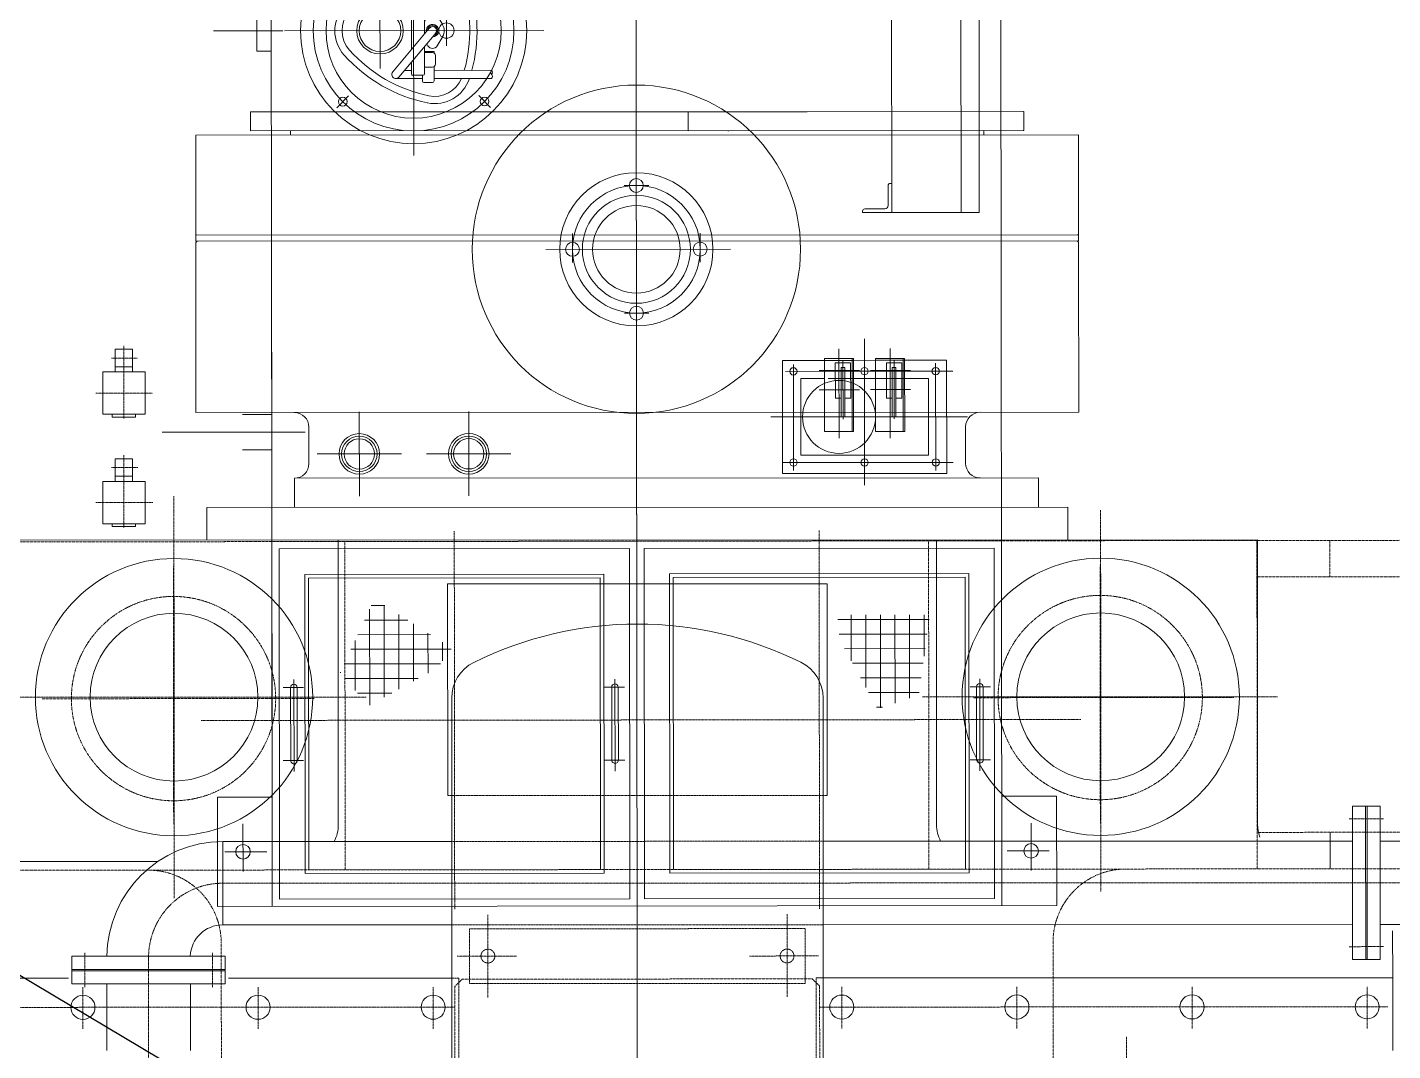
# Model space of a CAD drawing. Header units: feet. Extents: x -99009 to 3252343, y -11094690 to 9035152.
# Drawn here: x 2519574 to 2521445, y -1977994 to -1976592 of the extents above; entities that cross this region are included whole.
import ezdxf

# ---------------------------------------------------------------- set-up
doc = ezdxf.new("R2010")
doc.units = ezdxf.units.FT
for name, pattern in [('CENTER', [2, 1.25, -0.25, 0.25, -0.25]), ('HIDDEN', [0.375, 0.25, -0.125]), ('PHANTOM', [2.5, 1.25, -0.25, 0.25, -0.25, 0.25, -0.25])]:
    doc.linetypes.add(name, pattern=pattern)
for name, color, linetype in [('1', 1, 'Continuous'), ('K-LINE', 7, 'Continuous'), ('LAYER7', 7, 'Continuous'), ('LEVEL006', 7, 'Continuous'), ('LEVEL007', 7, 'Continuous'), ('WORKLAYER', 7, 'Continuous'), ('栗本図面枠', 7, 'Continuous')]:
    doc.layers.add(name, color=color, linetype=linetype)
doc.layers.add('想像線(赤)', color=1, linetype='PHANTOM', lineweight=13)

# ---------------------------------------------------------------- blocks, each defined once
blk = doc.blocks.new('A$C1CCE227E')
at = {"layer": 'K-LINE', "color": 1, "linetype": 'PHANTOM', "lineweight": 13}
for p, q in [((-1098.5, 1700), (-1098.5, 850)), ((-1048.5, 1700), (-1048.5, 850)), ((-698.5, 1700), (-698.5, 850)), ((-648.5, 1700), (-648.5, -1300)), ((-1098.5, 950), (-1048.5, 950)), ((-648.5, 850), (-1098.5, 850)), ((-648.5, 850), (-1098.5, 850)), ((-1098.5, 850), (-1098.5, -1300)), ((-648.5, 850), (-648.5, -1300)), ((-883.5, 817.9), (-883.5, 461.1)), ((-711.5, 635), (-1064.6, 635)), ((551.5, 570), (-548.5, 570)), ((-648.5, 400), (-1098.5, 400)), ((-648.5, -400), (-1098.5, -400)), ((-883.5, -815), (-883.5, -442.1)), ((551.8, -570), (-548.5, -570)), ((-711.5, -635), (-1064.6, -635))]:
    blk.add_line(p, q, dxfattribs=at)
at = {"layer": 'K-LINE', "color": 2, "linetype": 'CENTER', "lineweight": 15}
blk.add_line((-1293.5, 0), (1293.5, 0), dxfattribs=at)
at = {"layer": 'K-LINE', "color": 1, "linetype": 'PHANTOM', "lineweight": 13}
for centre in [(-883.5, 635), (-883.5, -635)]:
    blk.add_circle(centre, 140, dxfattribs=at)
for centre, start, end in [((-548.5, 670), 180, 221.4095), ((-548.5, 670), 221.4095, 270), ((-548.5, -670), 90, 132.9739), ((-548.5, -670), 132.9739, 180)]:
    blk.add_arc(centre, 100, start, end, dxfattribs=at)
at = {"layer": 'WORKLAYER', "color": 1, "linetype": 'Continuous', "lineweight": 13}
blk.add_line((-698.5, 950), (-648.5, 950), dxfattribs=at)
at = {"layer": '想像線(赤)'}
for p, q in [((-498.5, 240), (-488.5, 250)), ((-488.5, 250), (491.5, 250)), ((-498.5, 240), (-498.5, -240)), ((-498.5, -240), (-488.5, -250)), ((-488.5, -250), (491.5, -250))]:
    blk.add_line(p, q, dxfattribs=at)
blk = doc.blocks.new('G$C079D2E91')
at = {"layer": 'K-LINE', "color": 2, "linetype": 'CENTER', "lineweight": 15}
blk.add_blockref('A$C1CCE227E', (-1.5, 0), dxfattribs=at)
blk = doc.blocks.new('G$CA8366B73')
at = {"layer": 'K-LINE', "color": 2, "linetype": 'CENTER', "lineweight": 15}
blk.add_line((4699.4, 0), (-2672.6, 0), dxfattribs=at)
blk = doc.blocks.new('G$CE2A845D2')
at = {"layer": 'K-LINE', "color": 2, "linetype": 'CENTER', "lineweight": 15}
for p, q in [((0, -641.1), (0, 942.3)), ((-250, 903.9), (-250, 385.8)), ((250, 903.9), (250, 385.8)), ((-608.3, 645), (597.2, 645))]:
    blk.add_line(p, q, dxfattribs=at)
at = {"layer": 'K-LINE', "color": 2, "linetype": 'Continuous', "lineweight": 15}
for p, q in [((575, 900), (-575, 900)), ((-575, 900), (-575, 750)), ((-500, 900), (-500, -600)), ((500, -113), (500, 900)), ((575, 750), (575, 900)), ((-10, 890), (-490, 890)), ((-490, 890), (-490, 410)), ((-10, 410), (-10, 890)), ((10, 890), (490, 890)), ((10, 410), (10, 890)), ((490, 890), (490, 410)), ((-540, 851.9), (-540, 786.9)), ((-45, 855), (-455, 855)), ((-455, 855), (-455, 445)), ((-50, 850), (-450, 850)), ((-450, 850), (-450, 450)), ((-50, 450), (-50, 850)), ((-45, 445), (-45, 855)), ((45, 855), (455, 855)), ((45, 445), (45, 855)), ((50, 850), (450, 850)), ((50, 450), (50, 850)), ((450, 850), (450, 450)), ((455, 855), (455, 445)), ((540, 786.9), (540, 851.9)), ((-565, 825), (-507.2, 825)), ((565, 825), (507.5, 825)), ((-575, 750), (-500, 750)), ((500, 750), (575, 750)), ((-470, 589.2), (-470, 715)), ((30, 589.2), (30, 715)), ((470, 589.2), (470, 715)), ((-456.8, 700), (-484.7, 700)), ((-474.5, 700), (-474.5, 600)), ((-465.5, 700), (-465.5, 600)), ((16.8, 700), (44.7, 700)), ((25.5, 700), (25.5, 600)), ((34.5, 700), (34.5, 600)), ((456.8, 700), (484.7, 700)), ((465.5, 700), (465.5, 600)), ((474.5, 700), (474.5, 600)), ((500, -600), (500, 700)), ((-353.8, 501.4), (-353.8, 622.2)), ((-336.8, 627.7), (-328.4, 627.7)), ((-333.8, 501.4), (-333.8, 628.7)), ((366.2, 492.6), (366.2, 624.4)), ((-484.7, 600), (-456.8, 600)), ((-387.1, 607.7), (-317.5, 607.7)), ((-373.8, 501.4), (-373.8, 615.7)), ((-313.8, 501.4), (-313.8, 601)), ((44.7, 600), (16.8, 600)), ((326.2, 499.9), (326.2, 602.4)), ((336, 607.7), (383.1, 607.7)), ((346.2, 487.2), (346.2, 613.4)), ((386.2, 535.7), (386.2, 604)), ((484.7, 600), (456.8, 600)), ((-389.8, 587.7), (-306.5, 587.7)), ((286.2, 525.5), (286.2, 580.3)), ((299.6, 587.7), (399.6, 587.7)), ((306.2, 512.7), (306.2, 591.4)), ((-392.5, 567.7), (-295.6, 567.7)), ((-293.8, 501.4), (-293.8, 564.4)), ((266.2, 538.2), (266.2, 563.7)), ((269.2, 567.7), (401.1, 567.7)), ((406.2, 578.8), (406.2, 579.7)), ((-395.2, 547.7), (-284.7, 547.7)), ((-393.8, 501.4), (-393.8, 557.8)), ((254.3, 547.7), (391.8, 547.7)), ((-397.9, 527.7), (-277.2, 527.7)), ((282.6, 527.7), (382.5, 527.7)), ((-400.6, 507.7), (-275.7, 507.7)), ((314, 507.7), (373.2, 507.7)), ((345.3, 487.7), (364, 487.7)), ((-450, 450), (-50, 450)), ((450, 450), (50, 450)), ((-455, 445), (-45, 445)), ((455, 445), (45, 445)), ((500, 400), (-500, 400)), ((-490, 410), (-10, 410)), ((490, 410), (10, 410)), ((230, 222.2), (230, 337.7)), ((380, 222.2), (380, 337.7)), ((-312.5, 323.5), (-312.5, 122.9)), ((-200, 307.5), (-425, 307.5)), ((-425, 307.5), (-425, 152.5)), ((-410, 303.6), (-410, 156.5)), ((-215, 158.1), (-215, 303.3)), ((-200, 152.5), (-200, 307.5)), ((-200, 292.5), (-433.7, 292.5)), ((-400, 282.5), (-225, 282.5)), ((-400, 282.5), (-400, 177.5)), ((-225, 282.5), (-225, 177.5)), ((287.8, 280), (172.2, 280)), ((437.8, 280), (322.2, 280)), ((500, 274.3), (540, 274.3)), ((-367.5, 250), (-367.5, 150)), ((-367.5, 250), (-327.5, 250)), ((-365.5, 250), (-365.5, 150)), ((-347.5, 259.2), (-347.5, 136.5)), ((-327.5, 250), (-327.5, 150)), ((-297.5, 250), (-297.5, 150)), ((-297.5, 250), (-257.5, 250)), ((-295.5, 250), (-295.5, 150)), ((-277.5, 259.2), (-277.5, 136.5)), ((-257.5, 250), (-257.5, 150)), ((454.2, 250), (650, 250)), ((-183.8, 230), (-453.7, 230)), ((-355.5, 230), (-355.5, 162.4)), ((-355.5, 230), (-350.5, 230)), ((-353, 232.9), (-353, 152.9)), ((-350.5, 230), (-350.5, 162.4)), ((-285.5, 230), (-285.5, 162.4)), ((-285.5, 230), (-280.5, 230)), ((-283, 232.9), (-283, 152.9)), ((-280.5, 230), (-280.5, 162.4)), ((500, 225.7), (540, 225.7)), ((-320.5, 192.7), (-375.6, 192.7)), ((-363.5, 204.2), (-363.5, 155.8)), ((-355.5, 204.2), (-363.5, 204.2)), ((-342.5, 204.2), (-350.5, 204.2)), ((-342.5, 204.2), (-342.5, 155.8)), ((-250.5, 192.7), (-305.6, 192.7)), ((-293.5, 204.2), (-293.5, 155.8)), ((-285.5, 204.2), (-293.5, 204.2)), ((-272.5, 204.2), (-280.5, 204.2)), ((-272.5, 204.2), (-272.5, 155.8)), ((-262.5, 177.5), (-400, 177.5)), ((-257.5, 177.5), (-225, 177.5)), ((-433.7, 167.5), (-262.5, 167.5)), ((-367.5, 152.5), (-425, 152.5)), ((-332.5, 152.5), (-390, 152.5)), ((-320.5, 167.3), (-375.6, 167.3)), ((-320.5, 166.5), (-375.6, 166.5)), ((-327.5, 152.5), (-367.5, 152.5)), ((-367.5, 150), (-327.5, 150)), ((-342.5, 155.8), (-363.5, 155.8)), ((-355.5, 162.4), (-350.5, 162.4)), ((-327.5, 152.5), (-297.5, 152.5)), ((-250.5, 167.3), (-305.6, 167.3)), ((-250.5, 166.5), (-305.6, 166.5)), ((-257.5, 152.5), (-297.5, 152.5)), ((-297.5, 150), (-257.5, 150)), ((-272.5, 155.8), (-293.5, 155.8)), ((-262.5, 152.5), (-292.5, 152.5)), ((-285.5, 162.4), (-280.5, 162.4)), ((-257.5, 167.5), (-204, 167.5)), ((-200, 152.5), (-257.5, 152.5)), ((-17.2, 87.5), (16.5, 87.5)), ((-129, 0), (124.3, 0)), ((-87.5, -21.8), (-87.5, 17.9)), ((87.5, -21.8), (87.5, 17.9)), ((87.5, -16.5), (87.5, 13.5)), ((-350, -50), (-470, -50)), ((-470, -50), (-470, -450)), ((-445, -450), (-445, -50)), ((-350, -450), (-350, -50)), ((-350, -90), (-350, -50)), ((-350, -50), (-310, -50)), ((-313, -55), (-340.5, -55)), ((-310, -50), (-310, -52)), ((-345, -87), (-345, -59.5)), ((-350, -90), (-348, -90)), ((-17.2, -87.5), (16.5, -87.5)), ((305, -129.1), (305, -476.7)), ((215.8, -210.8), (199.5, -194.5)), ((394.2, -210.8), (410.5, -194.5)), ((198, -234.4), (228.5, -234.4)), ((198, -234.4), (277, -234.4)), ((274.7, -296.4), (325.1, -236.4)), ((277, -250.5), (277, -231)), ((279, -229), (291, -229)), ((290, -278.3), (290, -241)), ((292, -239), (306, -239)), ((293, -239), (293, -231)), ((293, -234.4), (329.3, -234.4)), ((308, -256.8), (308, -241)), ((198, -245.5), (226.2, -245.5)), ((198, -245.5), (277, -245.5)), ((275, -266), (275, -254)), ((279, -250), (290, -250)), ((283.3, -303.6), (333.6, -243.6)), ((308, -245.5), (317.4, -245.5)), ((351, -248.2), (351, -351.8)), ((260, -279.3), (260, -318.1)), ((272.5, -279.2), (265.1, -292)), ((277, -271.2), (277, -269.5)), ((277, -271.2), (290, -271.2)), ((279, -270), (290, -270)), ((287, -281.8), (285.5, -279.2)), ((308, -359), (308, -274.1)), ((500, -272.2), (520, -272.2)), ((520, -327.8), (520, -272.2)), ((290, -359), (290, -295.5)), ((126.5, -300), (482.1, -300)), ((198, -300), (432.9, -300)), ((265.1, -308), (272.5, -320.8)), ((285.5, -320.8), (290, -312.9)), ((484.1, -300), (579, -300)), ((275, -334), (275, -346)), ((279, -330), (290, -330)), ((500, -327.8), (520, -327.8)), ((279, -350), (290, -350)), ((292, -361), (306, -361)), ((215.8, -389.2), (199.5, -405.5)), ((394.2, -389.2), (410.5, -405.5)), ((-350, -410), (-350, -450)), ((-350, -410), (-348, -410)), ((-345, -413), (-345, -440.5)), ((-313, -445), (-340.5, -445)), ((-310, -450), (-310, -448)), ((-575, -600), (-575, -450)), ((-575, -450), (-500, -450)), ((-470, -450), (-350, -450)), ((-350, -450), (-310, -450)), ((500, -450), (575, -450)), ((575, -600), (575, -450)), ((-540, -499.6), (-540, -564.7)), ((540, -499.6), (540, -564.7)), ((-565, -525), (-507.2, -525)), ((565, -525), (507.5, -525)), ((-575, -600), (575, -600))]:
    blk.add_line(p, q, dxfattribs=at)
for centre, radius in [((-540, 825), 10), ((540, 825), 10), ((230, 280), 27.8), ((230, 280), 24.3), ((230, 280), 20.8), ((380, 280), 27.8), ((380, 280), 24.3), ((380, 280), 20.8), ((-410, 292.5), 5), ((-312.5, 292.5), 5), ((-215, 292.5), 5), ((-277.5, 230), 50), ((0, 0), 225), ((-410, 167.5), 5), ((-312.5, 167.3), 5), ((-215, 167.5), 5), ((0, 0), 105), ((0, 87.5), 9.5), ((0, 0), 87.5), ((0, 0), 74), ((0, 0), 60), ((-87.5, 0), 9.5), ((87.5, 0), 9.5), ((0, -87.5), 9.5), ((305, -300), 155), ((305, -300), 137.5), ((305, -300), 120), ((207.8, -202.8), 6), ((402.2, -202.8), 6), ((351, -300), 31.8), ((351, -300), 28.5), ((260, -300), 10.5), ((207.8, -397.2), 6), ((402.2, -397.2), 6), ((-540, -525), 10), ((540, -525), 10)]:
    blk.add_circle(centre, radius, dxfattribs=at)
for centre, radius, start, end in [((-470, 700), 4.5, 0, 180), ((30, 700), 4.5, 0, 180), ((470, 700), 4.5, 0, 180), ((-470, 600), 4.5, 180, 0), ((30, 600), 4.5, 180, 0), ((470, 600), 4.5, 180, 0), ((-340.5, -59.5), 4.5, 90, 180), ((-313, -52), 3, 270, 0), ((-348, -87), 3, 270, 0), ((276.1, -249.9), 50, 78.2596, 161.7404), ((276.1, -249.9), 50, 78.2596, 161.7404), ((243.5, -406.5), 210, 41.7404, 78.2596), ((243.5, -406.5), 210, 41.7404, 78.2596), ((276.1, -249.9), 40, 78.2596, 157.3277), ((243.5, -406.5), 200, 41.7404, 78.2596), ((201.4, -237.2), 4.35, 140.3657, 219.6343), ((201.4, -237.2), 4.35, 140.3657, 219.6343), ((201.4, -242.8), 4.35, 140.3657, 219.6343), ((201.4, -242.8), 4.35, 140.3657, 219.6343), ((194.6, -242.8), 4.35, 320.3657, 39.6343), ((194.6, -242.8), 4.35, 320.3657, 39.6343), ((428, -300), 210, 161.7404, 161.8116), ((428, -300), 210, 161.7404, 161.8116), ((279, -231), 2, 90, 180), ((292, -241), 2, 90, 180), ((291, -231), 2, 0, 90), ((306, -241), 2, 0, 90), ((329.3, -240), 5.55, 320, 140), ((428, -300), 210, 164.9723, 198.2596), ((428, -300), 210, 164.9723, 198.2596), ((428, -300), 200, 164.2018, 198.2596), ((279, -254), 4, 90, 180), ((279, -283), 7.5, 30, 150), ((279, -266), 4, 180, 270), ((362.9, -300), 40, 318.2596, 41.7404), ((362.9, -300), 50, 318.2596, 41.7404), ((362.9, -300), 50, 318.2596, 41.7404), ((279, -300), 16, 150, 210), ((279, -300), 8.5, 90.7637, 9.2363), ((279, -300), 7.05, 101.9278, 358.0722), ((279, -300), 5.55, 140, 320), ((279, -317), 7.5, 210, 330), ((279, -334), 4, 90, 180), ((243.5, -193.5), 200, 281.7404, 318.2596), ((243.5, -193.5), 210, 281.7404, 318.2596), ((243.5, -193.5), 210, 281.7404, 318.2596), ((279, -346), 4, 180, 270), ((276.1, -350.1), 50, 198.2596, 281.7404), ((276.1, -350.1), 50, 198.2596, 281.7404), ((276.1, -350.1), 40, 198.2596, 281.7404), ((292, -359), 2, 180, 270), ((306, -359), 2, 270, 0), ((-348, -413), 3, 0, 90), ((-340.5, -440.5), 4.5, 180, 270), ((-313, -448), 3, 0, 90)]:
    blk.add_arc(centre, radius, start, end, dxfattribs=at)
blk = doc.blocks.new('K245260282b515')
at = {"color": 1, "linetype": 'Continuous', "lineweight": 20}
for p, q in [((-1040, 260), (-750, 260)), ((-1040, 260), (-1040, 0)), ((-1040, -260), (-1040, 0)), ((-1040, -260), (-750, -260)), ((-1686.5, -530), (-1661, -530)), ((-660, -1005), (-660, -657.2))]:
    blk.add_line(p, q, dxfattribs=at)
at = {"color": 1, "linetype": 'HIDDEN', "lineweight": 20}
for p in [(-750, 260), (-750, -260)]:
    blk.add_line(p, (-750, 0), dxfattribs=at)
at = {"color": 1, "linetype": 'Continuous', "lineweight": 20}
for centre, start, end in [((-710, 460), 269.9999, 297.1919), ((-710, -460), 62.8081, 90.0001)]:
    blk.add_arc(centre, 50, start, end, dxfattribs=at)
at = {"layer": 'K-LINE', "color": 1, "linetype": 'CENTER', "lineweight": 15}
for p, q in [((-630, 1123.5), (-630, -568.4)), ((-717.5, 975.3), (-717.5, 1022.4)), ((-542.5, 975.3), (-542.5, 1022.4)), ((-460, 250.5), (-460, 1028.5)), ((-430.4, 1000), (-487.5, 1000)), ((-430.4, 760), (-487.5, 760)), ((-430.4, 520), (-487.5, 520)), ((-430.4, 280), (-487.5, 280)), ((-530, 248), (-530, 153.4)), ((-474, 205), (-587.2, 205)), ((-530, -247), (-530, -165.8)), ((-473.2, -205), (-586.5, -205)), ((-460, -250.5), (-460, -1028.5)), ((-430.4, -280), (-487.5, -280)), ((-430.4, -280), (-487.5, -280)), ((-430.4, -520), (-487.5, -520)), ((-534.8, -582.5), (-487.6, -582.5)), ((-1301.7, -741.9), (-1301.7, -664.1)), ((-1151.7, -741.9), (-1151.7, -664.1)), ((-1349.7, -720.4), (-1349.7, -684.7)), ((-1199.7, -720.4), (-1199.7, -684.7)), ((-1366.7, -703.6), (-1267, -703.6)), ((-1216.7, -703.6), (-1117, -703.6)), ((-534.8, -757.5), (-487.6, -757.5)), ((-430.4, -760), (-487.5, -760))]:
    blk.add_line(p, q, dxfattribs=at)
at = {"layer": 'K-LINE', "color": 2, "linetype": 'CENTER', "lineweight": 15}
for p, q in [((-885, 390.8), (-885, 877.5)), ((528.6, 670), (-419.6, 670)), ((-618, 635), (-1141, 635)), ((-885, -371.9), (-885, -909.5)), ((-609.5, -635), (-1160.4, -635)), ((-528.4, -670), (536.5, -670))]:
    blk.add_line(p, q, dxfattribs=at)
at = {"layer": 'K-LINE', "color": 1, "linetype": 'CENTER', "lineweight": 15}
blk.add_arc((-528.4, -568.4), 101.6, 180.0001, 270.0001, dxfattribs=at)
at = {"layer": 'LAYER7', "color": 1, "linetype": 'Continuous', "lineweight": 20}
for p, q in [((-500, 1035), (-564.3, 1035)), ((-500, 1035), (-500, 254.5)), ((-735, 1018), (-525, 1018)), ((-735, 1000), (-525, 1000)), ((-525, 998), (-735, 998)), ((-525, 980), (-735, 980)), ((-687.2, 980), (-687.2, 254.5)), ((-572.8, 980), (-572.8, 254.5)), ((-1100, 850), (-710, 850)), ((-1100, 850), (-1100, -850)), ((-1275, 605), (-1275, -605)), ((-1100, 590), (-1145, 590)), ((-1145, 590), (-1145, -590)), ((-1185, 550), (-1185, -470)), ((-710, 410), (-1100, 410)), ((0, 254.5), (-883.6, 254.5)), ((0, -254.5), (-883.6, -254.5)), ((-687.2, -254.5), (-687.2, -568.4)), ((-572.8, -254.5), (-572.8, -568.4)), ((-710, -410), (-1100, -410)), ((-687.2, -568.4), (-572.8, -568.4)), ((-530, -775), (-530, -565)), ((-512, -775), (-512, -565)), ((-510, -565), (-510, -775)), ((-492, -565), (-492, -775)), ((-1100, -590), (-1145, -590)), ((-1361.7, -715.6), (-1361.7, -691.6)), ((-1361.7, -691.6), (-1330.7, -691.6)), ((-1337.7, -715.6), (-1337.7, -691.6)), ((-1330.7, -674.6), (-1272.7, -674.6)), ((-1330.7, -732.6), (-1330.7, -674.6)), ((-1272.7, -732.6), (-1272.7, -674.6)), ((-1272.7, -687.6), (-1268.7, -687.6)), ((-1268.7, -719.6), (-1268.7, -687.6)), ((-1211.7, -715.6), (-1211.7, -691.6)), ((-1211.7, -691.6), (-1180.7, -691.6)), ((-1187.7, -715.6), (-1187.7, -691.6)), ((-1180.7, -674.6), (-1122.7, -674.6)), ((-1180.7, -732.6), (-1180.7, -674.6)), ((-1122.7, -732.6), (-1122.7, -674.6)), ((-1122.7, -687.6), (-1118.7, -687.6)), ((-1118.7, -719.6), (-1118.7, -687.6)), ((-1361.7, -715.6), (-1330.7, -715.6)), ((-1272.7, -719.6), (-1268.7, -719.6)), ((-1211.7, -715.6), (-1180.7, -715.6)), ((-1122.7, -719.6), (-1118.7, -719.6)), ((-1330.7, -732.6), (-1272.7, -732.6)), ((-1180.7, -732.6), (-1122.7, -732.6))]:
    blk.add_line(p, q, dxfattribs=at)
at = {"layer": 'LAYER7', "color": 1, "linetype": 'HIDDEN', "lineweight": 20}
for p, q in [((-687.2, 254.5), (-687.2, -254.5)), ((-572.8, 254.5), (-572.8, -254.5)), ((-500, 254.5), (-500, 245)), ((-567.5, -230), (-567.5, 230)), ((-492.5, 230), (-567.5, 230)), ((-492.5, 230), (-567.5, 230)), ((-492.5, -230), (-492.5, 230)), ((-492.5, -230), (-567.5, -230))]:
    blk.add_line(p, q, dxfattribs=at)
at = {"layer": 'LAYER7', "color": 1, "linetype": 'Continuous', "lineweight": 20}
for centre, radius in [((-885, 635), 190), ((-885, 635), 115), ((-885, -635), 190), ((-885, -635), 115)]:
    blk.add_circle(centre, radius, dxfattribs=at)
at = {"layer": 'LAYER7', "color": 1, "linetype": 'HIDDEN', "lineweight": 20}
for centre in [(-530, 205), (-530, -205)]:
    blk.add_circle(centre, 9.5, dxfattribs=at)
at = {"layer": 'LAYER7', "color": 1, "linetype": 'Continuous', "lineweight": 20}
for centre, radius, start, end in [((-710, 900), 50, 270, 290.1526), ((-1255, 470), 20, 180, 270), ((-883.6, 200), 54.5, 90.0001, 153.6124), ((-480.5, 0), 504.5, 153.6123, 180.0001), ((-480.5, 0), 504.5, 180.0001, 206.3878), ((-883.6, -200), 54.5, 206.3878, 270.0001), ((-1255, -470), 20, 90, 180), ((-528.4, -568.4), 158.7, 180.0001, 269.4225), ((-528.4, -568.4), 44.5, 180.0001, 267.937)]:
    blk.add_arc(centre, radius, start, end, dxfattribs=at)
at = {"layer": 'LEVEL006', "color": 1, "linetype": 'Continuous', "lineweight": 20}
for p, q in [((-1510, -605), (-1510, 605)), ((-1510, 603), (-1508, 605)), ((-1508, 605), (-1482.5, 605)), ((-1185, 550), (-1145, 550)), ((-1687, 529.5), (-1686.5, 530)), ((-1687, 529.5), (-1687, 233)), ((-1686.5, 530), (-1661.5, 530)), ((-1661.5, 530), (-1661, 529.5)), ((-1661, 529.5), (-1661, -529.5)), ((-1660.5, 475), (-1655, 475)), ((-1255, 450), (-1205, 450)), ((-1687, 233), (-1687, -242)), ((-1686.5, 70), (-1661.5, 70)), ((-1661.5, 70), (-1661, 70.5)), ((-1687, -242), (-1687, -482.5)), ((-1255, -450), (-1205, -450)), ((-1687, -482.5), (-1687, -485.5)), ((-1687, -485.5), (-1687, -487)), ((-1660.5, -475), (-1655, -475)), ((-1185, -470), (-1145, -470)), ((-1687, -487), (-1687, -493)), ((-1687, -493), (-1687, -507)), ((-1687, -507), (-1687, -510)), ((-1687, -510), (-1687, -513)), ((-1687, -513), (-1687, -514.5)), ((-1687, -514.5), (-1687, -529.5)), ((-1687, -529.5), (-1686.5, -530)), ((-1510, -603), (-1508, -605)), ((-1508, -605), (-1275, -605))]:
    blk.add_line(p, q, dxfattribs=at)
for centre, radius, start, end in [((-1660.5, 475.5), 0.5, 180, 270), ((-1205, 470), 20, 270, 0), ((-1660.5, 124.5), 0.5, 90, 180), ((-1205, -470), 20, 0, 90)]:
    blk.add_arc(centre, radius, start, end, dxfattribs=at)
at = {"layer": 'LEVEL007', "color": 1, "linetype": 'Continuous', "lineweight": 20}
for p, q in [((-687.2, 1018), (-687.2, 1094)), ((-572.9, 1018), (-572.9, 1094)), ((-500, 245), (-500, 1035)), ((-400, 1035), (-500, 1035)), ((-735, 980), (-735, 1018)), ((-525, 980), (-525, 1018)), ((-1655, 605), (-1510, 605)), ((-1655, 605), (-1655, -605)), ((-1519, 605), (-1518, 604)), ((-1518, 604), (-1518, -605)), ((-500, -254.5), (-500, -560.6)), ((-530, -565), (-492, -565)), ((-1655, -605), (-1510, -605)), ((-1518, -604), (-1519, -605)), ((-492, -612.8), (-400.9, -612.8)), ((-492, -727.1), (-400.9, -727.1)), ((-530, -775), (-492, -775)), ((-500, -779.7), (-500, -1035))]:
    blk.add_line(p, q, dxfattribs=at)
at = {"layer": 'LEVEL007', "color": 1, "linetype": 'HIDDEN', "lineweight": 20}
for p, q in [((500, 245), (-500, 245)), ((-500, -245), (500, -245)), ((-500, -245), (-500, -254.5))]:
    blk.add_line(p, q, dxfattribs=at)
at = {"layer": 'LEVEL007', "color": 1, "linetype": 'Continuous', "lineweight": 20}
for centre in [(-460, 1000), (-460, 760), (-460, 520), (-460, 280), (-460, -280), (-460, -280), (-460, -520), (-460, -760)]:
    blk.add_circle(centre, 16.5, dxfattribs=at)
at = {"layer": '栗本図面枠', "color": 1, "linetype": 'Continuous', "lineweight": 20}
blk.add_line((-1482.5, 605), (-1275, 605), dxfattribs=at)

msp = doc.modelspace()

# ---------------------------------------------------------------- linework, layer by layer
at = {"layer": '1'}
msp.add_line((2520410.24608, -1978394.49612), (2434444.49681, -1927308.91693), dxfattribs=at)
msp.add_arc((2520410.24778, -1978395.99612), 100000, 84.1346387202, 194.3871675539, dxfattribs=at)
at = {"layer": 'K-LINE', "color": 2, "linetype": 'CENTER', "lineweight": 15}
msp.add_line((2520413.72768, -1981460.99414), (2520405.78394, -1974464.36958), dxfattribs=at)

# ---------------------------------------------------------------- block references
for name, p, rotation in [('G$CA8366B73', (2520410.24778, -1978395.99612), 270.0650517140735), ('G$CE2A845D2', (2520408.54473, -1976895.99649), 180.0650517140735)]:
    msp.add_blockref(name, p, dxfattribs=dict(at, rotation=rotation))
at = {"layer": 'K-LINE', "color": 1, "linetype": 'Continuous', "lineweight": 25, "rotation": 270.0207215151399}
msp.add_blockref('K245260282b515', (2520410.24608, -1978394.49612), dxfattribs=at)
at = {"layer": 'K-LINE', "color": 2, "linetype": 'PHANTOM', "lineweight": 40, "rotation": 270.0650517140735}
msp.add_blockref('G$C079D2E91', (2520410.24778, -1978395.99612), dxfattribs=at)

doc.saveas('drawing.dxf')
